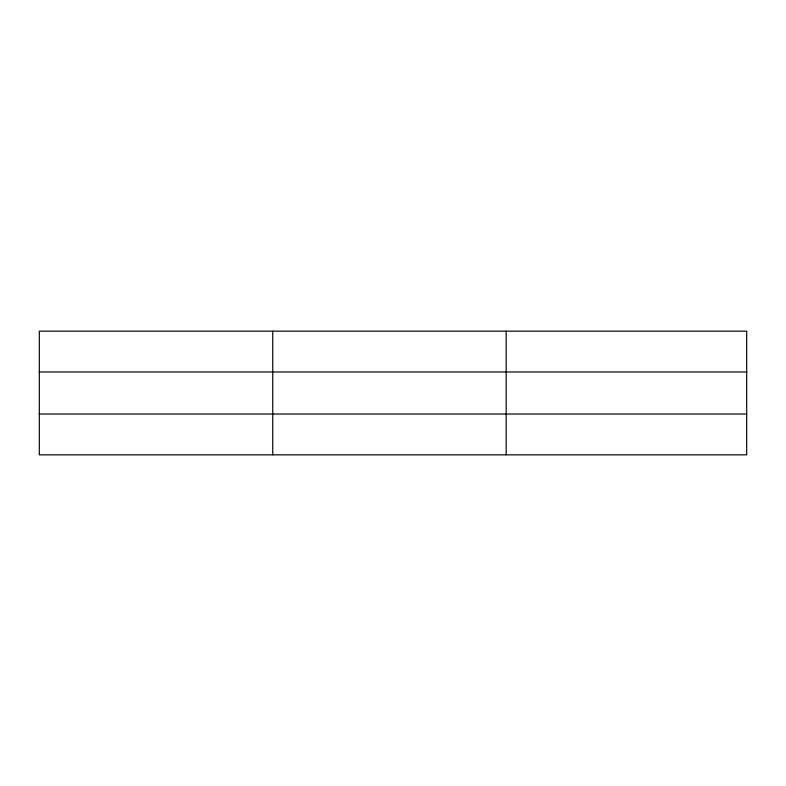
<?xml version="1.0" encoding="UTF-8"?>
<svg xmlns="http://www.w3.org/2000/svg" width="786" height="786" viewBox="0 0 786 786"><rect width="100%" height="100%" fill="white"/><g stroke="black" fill="none" stroke-linecap="round" stroke-linejoin="round"><path stroke-width="1.18" d="M272.742 331.161L272.742 454.839M506.184 331.161L506.184 454.839M746.7 414.026L746.7 454.839L39.3 454.839L39.3 331.161L746.7 331.161L746.7 414.026L39.3 414.026M39.3 371.975L746.7 371.975"/></g></svg>
